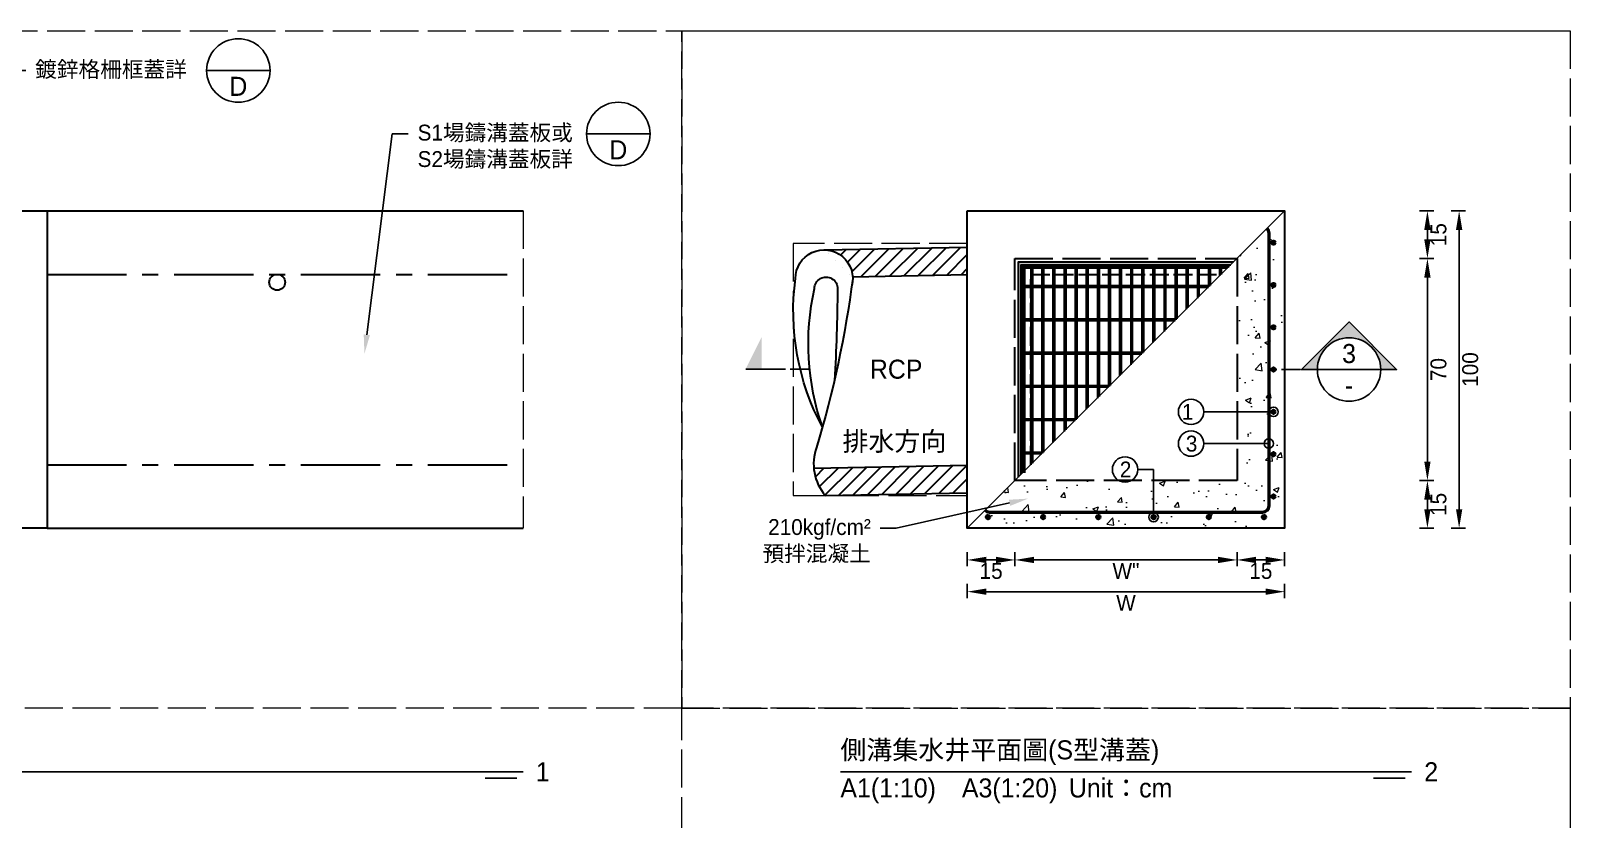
# Model space of a CAD drawing. Extents: x -6810 to 5075, y -2187 to 1200.
# Drawn here: x -4505.2 to -4020, y -905.5 to -657 of the extents above; entities that cross this region are included whole.
import ezdxf
from ezdxf import colors
from ezdxf.entities.mleader import LeaderData, LeaderLine
from ezdxf.math import Vec2, Vec3

# ---------------------------------------------------------------- set-up
doc = ezdxf.new("R2010")
doc.units = 0
doc.header["$MEASUREMENT"] = 0
doc.linetypes.add('ACAD_ISO02W100', pattern=[15, 12, -3])
doc.linetypes.add('CENTERX2', pattern=[4, 2.5, -0.5, 0.5, -0.5])
for name, color, linetype, lineweight in [('一、1.基本-圖框', 7, 'Continuous', 20), ('二、1.繪圖-既有設施', 8, 'Continuous', 20), ('二、2.繪圖-施作項目', 181, 'Continuous', 30), ('二、5.繪圖-鋼筋', 60, 'Continuous', 50), ('二、6.繪圖-其他施作項目', 35, 'Continuous', 30)]:
    doc.layers.add(name, color=color, linetype=linetype, lineweight=lineweight)
doc.layers.add('一、4.基本-隱藏', color=9, linetype='ACAD_ISO02W100', lineweight=20, plot=False)
doc.layers.add('三、1.文字-說明文字', color=2, linetype='Continuous')
doc.layers.add('三、3.文字-註解文字', color=2, linetype='Continuous')
doc.styles.add('次圖名(詳圖)', font='MS PGothic.ttf', dxfattribs={"height": 6})
doc.styles.add('註解文字(詳圖)', font='MS PGothic.ttf', dxfattribs={"height": 5})
doc.dimstyles.new('註解文字(詳圖)', dxfattribs={"dimtxt": 5, "dimasz": 6, "dimexe": 2, "dimexo": 5, "dimgap": 1, "dimtad": 2, "dimzin": 0, "dimdsep": 46, "dimtxsty": '註解文字(詳圖)', "dimcen": 0.1, "dimclrd": 144, "dimclre": 144, "dimclrt": 256, "dimadec": 0, "dimazin": 0, "dimtfac": 1, "dimtofl": 0, "dimtmove": 0, "dimatfit": 3, "dimfxlon": 1, "dimtolj": 1, "dimtzin": 0, "dimlwd": -1, "dimlwe": -1, "dimarcsym": 1})
pattern_1 = [(45, (-5595.3608, -550.0957), (-2.65165, 2.65165), []), (45, (-5594.477, -550.0957), (-2.65165, 2.65165), []), (45, (-5593.593, -550.0957), (-2.65165, 2.65165), []), (45, (-5592.709, -550.0957), (-2.65165, 2.65165), [])]

# ---------------------------------------------------------------- blocks, each defined once
blk = doc.blocks.new('*D258')
at = {"layer": 'Defpoints', "color": 0, "ltscale": 0.25, "transparency": 16777216}
for p in [(-4130, -713.75), (-4065, -713.75), (-4130, -728.75)]:
    blk.add_point(p, dxfattribs=at)
at = {"layer": '三、1.文字-說明文字', "color": 144, "ltscale": 0.25, "transparency": 16777216}
for p, q in [((-4067.5, -713.75), (-4063, -713.75)), ((-4065, -722.75), (-4065, -719.75)), ((-4067.5, -728.75), (-4063, -728.75))]:
    blk.add_line(p, q, dxfattribs=at)
for points in [[(-4066, -719.75), (-4064, -719.75), (-4065, -713.75)], [(-4066, -722.75), (-4064, -722.75), (-4065, -728.75)]]:
    blk.add_solid(points, dxfattribs=at)
at = {"layer": '三、1.文字-說明文字', "ltscale": 0.25, "transparency": 16777216, "insert": (-4061.5, -721.25), "char_height": 5, "attachment_point": 5, "rotation": 90, "style": '註解文字(詳圖)'}
blk.add_mtext('\\A1;15', dxfattribs=at)
blk = doc.blocks.new('*D259')
at = {"layer": 'Defpoints', "color": 0, "ltscale": 0.25, "transparency": 16777216}
for p in [(-4130, -728.75), (-4130, -798.75), (-4065, -798.75)]:
    blk.add_point(p, dxfattribs=at)
at = {"layer": '三、1.文字-說明文字', "color": 144, "ltscale": 0.25, "transparency": 16777216}
for p, q in [((-4067.5, -728.75), (-4063, -728.75)), ((-4065, -734.75), (-4065, -792.75)), ((-4067.5, -798.75), (-4063, -798.75))]:
    blk.add_line(p, q, dxfattribs=at)
for points in [[(-4066, -734.75), (-4064, -734.75), (-4065, -728.75)], [(-4066, -792.75), (-4064, -792.75), (-4065, -798.75)]]:
    blk.add_solid(points, dxfattribs=at)
at = {"layer": '三、1.文字-說明文字', "ltscale": 0.25, "transparency": 16777216, "insert": (-4061.5, -763.75), "char_height": 5, "attachment_point": 5, "rotation": 90, "style": '註解文字(詳圖)'}
blk.add_mtext('\\A1;70', dxfattribs=at)
blk = doc.blocks.new('*D260')
at = {"layer": 'Defpoints', "color": 0, "ltscale": 0.25, "transparency": 16777216}
for p in [(-4130, -798.75), (-4130, -813.75), (-4065, -813.75)]:
    blk.add_point(p, dxfattribs=at)
at = {"layer": '三、1.文字-說明文字', "color": 144, "ltscale": 0.25, "transparency": 16777216}
for p, q in [((-4067.5, -798.75), (-4063, -798.75)), ((-4065, -804.75), (-4065, -807.75)), ((-4067.5, -813.75), (-4063, -813.75))]:
    blk.add_line(p, q, dxfattribs=at)
for points in [[(-4066, -804.75), (-4064, -804.75), (-4065, -798.75)], [(-4066, -807.75), (-4064, -807.75), (-4065, -813.75)]]:
    blk.add_solid(points, dxfattribs=at)
at = {"layer": '三、1.文字-說明文字', "ltscale": 0.25, "transparency": 16777216, "insert": (-4061.5, -806.25), "char_height": 5, "attachment_point": 5, "rotation": 90, "style": '註解文字(詳圖)'}
blk.add_mtext('\\A1;15', dxfattribs=at)
blk = doc.blocks.new('*D261')
at = {"layer": 'Defpoints', "color": 0, "ltscale": 0.25, "transparency": 16777216}
for p in [(-4115, -713.75), (-4055, -713.75), (-4115, -813.75)]:
    blk.add_point(p, dxfattribs=at)
at = {"layer": '三、1.文字-說明文字', "color": 144, "ltscale": 0.25, "transparency": 16777216}
for p, q in [((-4057.5, -713.75), (-4053, -713.75)), ((-4055, -807.75), (-4055, -719.75)), ((-4057.5, -813.75), (-4053, -813.75))]:
    blk.add_line(p, q, dxfattribs=at)
for points in [[(-4056, -719.75), (-4054, -719.75), (-4055, -713.75)], [(-4056, -807.75), (-4054, -807.75), (-4055, -813.75)]]:
    blk.add_solid(points, dxfattribs=at)
at = {"layer": '三、1.文字-說明文字', "ltscale": 0.25, "transparency": 16777216, "insert": (-4051.5, -763.75), "char_height": 5, "attachment_point": 5, "rotation": 90, "style": '註解文字(詳圖)'}
blk.add_mtext('\\A1;100', dxfattribs=at)
blk = doc.blocks.new('*D254')
at = {"layer": 'Defpoints', "color": 0, "linetype": 'ACAD_ISO02W100', "ltscale": 0.25, "transparency": 16777216}
for p in [(-4125, -798.75), (-4110, -813.75), (-4110, -823.75)]:
    blk.add_point(p, dxfattribs=at)
at = {"layer": '三、1.文字-說明文字', "color": 144, "ltscale": 0.25, "transparency": 16777216}
for p, q in [((-4125, -821.25), (-4125, -825.75)), ((-4119, -823.75), (-4116, -823.75)), ((-4110, -821.25), (-4110, -825.75))]:
    blk.add_line(p, q, dxfattribs=at)
at = {"layer": '三、1.文字-說明文字', "color": 144, "linetype": 'ACAD_ISO02W100', "ltscale": 0.25, "transparency": 16777216}
for points in [[(-4119, -822.75), (-4119, -824.75), (-4125, -823.75)], [(-4116, -822.75), (-4116, -824.75), (-4110, -823.75)]]:
    blk.add_solid(points, dxfattribs=at)
at = {"layer": '三、1.文字-說明文字', "linetype": 'ACAD_ISO02W100', "ltscale": 0.25, "transparency": 16777216, "insert": (-4117.5, -827.25), "char_height": 5, "attachment_point": 5, "style": '註解文字(詳圖)'}
blk.add_mtext('\\A1;15', dxfattribs=at)
blk = doc.blocks.new('*D255')
at = {"layer": 'Defpoints', "color": 0, "linetype": 'ACAD_ISO02W100', "ltscale": 0.25, "transparency": 16777216}
for p in [(-4195, -798.75), (-4210, -813.75), (-4210, -823.75)]:
    blk.add_point(p, dxfattribs=at)
at = {"layer": '三、1.文字-說明文字', "color": 144, "ltscale": 0.25, "transparency": 16777216}
for p, q in [((-4210, -821.25), (-4210, -825.75)), ((-4201, -823.75), (-4204, -823.75)), ((-4195, -821.25), (-4195, -825.75))]:
    blk.add_line(p, q, dxfattribs=at)
at = {"layer": '三、1.文字-說明文字', "color": 144, "linetype": 'ACAD_ISO02W100', "ltscale": 0.25, "transparency": 16777216}
for points in [[(-4204, -822.75), (-4204, -824.75), (-4210, -823.75)], [(-4201, -822.75), (-4201, -824.75), (-4195, -823.75)]]:
    blk.add_solid(points, dxfattribs=at)
at = {"layer": '三、1.文字-說明文字', "linetype": 'ACAD_ISO02W100', "ltscale": 0.25, "transparency": 16777216, "insert": (-4202.5, -827.25), "char_height": 5, "attachment_point": 5, "style": '註解文字(詳圖)'}
blk.add_mtext('\\A1;15', dxfattribs=at)
blk = doc.blocks.new('*D256')
at = {"layer": 'Defpoints', "color": 0, "linetype": 'ACAD_ISO02W100', "ltscale": 0.25, "transparency": 16777216}
for p in [(-4195, -798.75), (-4125, -798.75), (-4125, -823.75)]:
    blk.add_point(p, dxfattribs=at)
at = {"layer": '三、1.文字-說明文字', "color": 144, "ltscale": 0.25, "transparency": 16777216}
for p, q in [((-4195, -821.25), (-4195, -825.75)), ((-4189, -823.75), (-4131, -823.75)), ((-4125, -821.25), (-4125, -825.75))]:
    blk.add_line(p, q, dxfattribs=at)
at = {"layer": '三、1.文字-說明文字', "color": 144, "linetype": 'ACAD_ISO02W100', "ltscale": 0.25, "transparency": 16777216}
for points in [[(-4189, -822.75), (-4189, -824.75), (-4195, -823.75)], [(-4131, -822.75), (-4131, -824.75), (-4125, -823.75)]]:
    blk.add_solid(points, dxfattribs=at)
at = {"layer": '三、1.文字-說明文字', "linetype": 'ACAD_ISO02W100', "ltscale": 0.25, "transparency": 16777216, "insert": (-4160, -827.25), "char_height": 5, "attachment_point": 5, "style": '註解文字(詳圖)'}
blk.add_mtext('\\A1;W{\\fMS PGothic|b0|i0|c128|p34;"}', dxfattribs=at)
blk = doc.blocks.new('*D257')
at = {"layer": 'Defpoints', "color": 0, "ltscale": 0.25, "transparency": 16777216}
for p in [(-4210, -813.75), (-4110, -813.75), (-4210, -833.75)]:
    blk.add_point(p, dxfattribs=at)
at = {"layer": '三、1.文字-說明文字', "color": 144, "ltscale": 0.25, "transparency": 16777216}
for p, q in [((-4210, -831.25), (-4210, -835.75)), ((-4116, -833.75), (-4204, -833.75)), ((-4110, -831.25), (-4110, -835.75))]:
    blk.add_line(p, q, dxfattribs=at)
for points in [[(-4204, -832.75), (-4204, -834.75), (-4210, -833.75)], [(-4116, -832.75), (-4116, -834.75), (-4110, -833.75)]]:
    blk.add_solid(points, dxfattribs=at)
at = {"layer": '三、1.文字-說明文字', "ltscale": 0.25, "transparency": 16777216, "insert": (-4160, -837.25), "char_height": 5, "attachment_point": 5, "style": '註解文字(詳圖)'}
blk.add_mtext('\\A1;{\\fMS PGothic|b0|i0|c128|p34;W}', dxfattribs=at)
blk = doc.blocks.new('_Small')
at = {"color": 0, "linetype": 'ByBlock', "lineweight": -2}
blk.add_circle((0, 0), 0.25, dxfattribs=at)

msp = doc.modelspace()

# ---------------------------------------------------------------- hatches: boundary and pattern name
at = {"layer": '三、3.文字-註解文字'}
h = msp.add_hatch(color=256, dxfattribs=at)
h.dxf.hatch_style = 1
h.paths.add_polyline_path([(-4074.693, -763.75), (-4089.693, -748.75), (-4104.693, -763.75), (-4099.693, -763.75, -0.4142136), (-4089.693, -753.75, -0.4142136), (-4079.693, -763.75)])
h = msp.add_hatch(color=256, dxfattribs=at)
h.dxf.hatch_style = 1
h.paths.add_polyline_path([(-4274.852, -753.602), (-4279.852, -763.602), (-4274.852, -763.602)])
at = {"layer": '二、1.繪圖-既有設施', "ltscale": 0.25}
h = msp.add_hatch(dxfattribs=at)
h.set_pattern_fill('AR-CONC', color=256, scale=2.5)
h.set_pattern_definition([(50, (-150, -657), (17.931505, -1.568803), [1.875, -20.625]), (355, (-150, -657), (-3.46878, 18.8048), [1.5, -16.5]), (100.45144, (-148.506, -657.13), (14.46272, 17.236), [1.593505, -17.52855]), (46.1842, (-150, -652), (26.68103, -4.13798), [2.8125, -30.9375]), (96.6356, (-147.777, -652.345), (23.36655, 24.35297), [2.39026, -26.29284]), (351.1842, (-150, -652), (23.36655, 24.35297), [2.25, -24.75]), (21, (-147.5, -653.25), (14.922676, -10.06547), [1.875, -20.625]), (326, (-147.5, -653.25), (6.08288, 18.12875), [1.5, -16.5]), (71.45144, (-146.256, -654.089), (21.00556, 8.06328), [1.593505, -17.52855]), (37.5, (-150, -657), (0.303996, 8.322346), [0, -16.3, 0, -16.75, 0, -16.5625]), (7.5, (-150, -657), (6.576738, 9.860293), [0, -9.55, 0, -15.925, 0, -6.3125]), (327.5, (-155.575, -657), (13.345561, -0.563872), [0, -6.25, 0, -19.5, 0, -25.875]), (317.5, (-158.075, -657), (14.579654, 2.502625), [0, -8.125, 0, -12.95, 0, -18.375])])
h.paths.add_polyline_path([(-4115, -720.75, 0.1989124), (-4115.586, -719.336), (-4125, -728.75), (-4125, -798.75), (-4195, -798.75), (-4204.414, -808.164, 0.1989124), (-4203, -808.75), (-4117, -808.75, 0.4142136), (-4115, -806.75)], flags=17)
h.paths.add_polyline_path([(-4110, -713.75), (-4115.586, -719.336, -0.1989124), (-4115, -720.75), (-4115, -806.75, -0.4142136), (-4117, -808.75), (-4203, -808.75, -0.1989124), (-4204.414, -808.164), (-4210, -813.75), (-4110, -813.75)])
h.paths.add_polyline_path([(-4117, -810.25, -1), (-4116, -810.25, -1)], flags=16)
h.paths.add_polyline_path([(-4114, -803.75, -1), (-4113, -803.75, -1)], flags=16)
h.paths.add_polyline_path([(-4114, -790.42, -1), (-4113, -790.42, -1)], flags=16)
h.paths.add_polyline_path([(-4134.4, -810.25, -1), (-4133.4, -810.25, -1)], flags=16)
h.paths.add_polyline_path([(-4114, -777.09, -1), (-4113, -777.09, -1)], flags=16)
h.paths.add_polyline_path([(-4151.8, -810.25, -1), (-4150.8, -810.25, -1)], flags=16)
h.paths.add_polyline_path([(-4114, -763.75, -1), (-4113, -763.75, -1)], flags=16)
h.paths.add_polyline_path([(-4169.2, -810.25, -1), (-4168.2, -810.25, -1)], flags=16)
h.paths.add_polyline_path([(-4114, -750.43, -1), (-4113, -750.43, -1)], flags=16)
h.paths.add_polyline_path([(-4114, -737.1, -1), (-4113, -737.1, -1)], flags=16)
h.paths.add_polyline_path([(-4186.6, -810.25, -1), (-4185.6, -810.25, -1)], flags=16)
h.paths.add_polyline_path([(-4114, -723.75, -1), (-4113, -723.75, -1)], flags=16)
h.paths.add_polyline_path([(-4204, -810.25, -1), (-4203, -810.25, -1)], flags=16)
at = {"layer": '二、5.繪圖-鋼筋'}
h = msp.add_hatch(color=256, dxfattribs=at)
h.dxf.hatch_style = 1
h.paths.add_polyline_path([(-4113, -723.75, 1), (-4114, -723.75, 1)])
h = msp.add_hatch(color=256, dxfattribs=at)
h.dxf.hatch_style = 1
h.paths.add_polyline_path([(-4113, -737.1, 1), (-4114, -737.1, 1)])
h = msp.add_hatch(color=256, dxfattribs=at)
h.dxf.hatch_style = 1
h.paths.add_polyline_path([(-4113, -750.43, 1), (-4114, -750.43, 1)])
h = msp.add_hatch(color=256, dxfattribs=at)
h.dxf.hatch_style = 1
h.paths.add_polyline_path([(-4113, -763.75, 1), (-4114, -763.75, 1)])
h = msp.add_hatch(color=256, dxfattribs=at)
h.dxf.hatch_style = 1
h.paths.add_polyline_path([(-4113, -777.09, 1), (-4114, -777.09, 1)])
h = msp.add_hatch(color=256, dxfattribs=at)
h.dxf.hatch_style = 1
h.paths.add_polyline_path([(-4113, -790.42, 1), (-4114, -790.42, 1)])
h = msp.add_hatch(color=256, dxfattribs=at)
h.dxf.hatch_style = 1
h.paths.add_polyline_path([(-4113, -803.75, 1), (-4114, -803.75, 1)])
h = msp.add_hatch(color=256, dxfattribs=at)
h.dxf.hatch_style = 1
h.paths.add_polyline_path([(-4203, -810.25, -1), (-4204, -810.25, -1)])
h = msp.add_hatch(color=256, dxfattribs=at)
h.dxf.hatch_style = 1
h.paths.add_polyline_path([(-4185.6, -810.25, -1), (-4186.6, -810.25, -1)])
h = msp.add_hatch(color=256, dxfattribs=at)
h.dxf.hatch_style = 1
h.paths.add_polyline_path([(-4168.2, -810.25, -1), (-4169.2, -810.25, -1)])
h = msp.add_hatch(color=256, dxfattribs=at)
h.dxf.hatch_style = 1
h.paths.add_polyline_path([(-4150.8, -810.25, -1), (-4151.8, -810.25, -1)])
h = msp.add_hatch(color=256, dxfattribs=at)
h.dxf.hatch_style = 1
h.paths.add_polyline_path([(-4133.4, -810.25, -1), (-4134.4, -810.25, -1)])
h = msp.add_hatch(color=256, dxfattribs=at)
h.dxf.hatch_style = 1
h.paths.add_polyline_path([(-4116, -810.25, -1), (-4117, -810.25, -1)])
at = {"layer": '二、6.繪圖-其他施作項目'}
h = msp.add_hatch(dxfattribs=at)
h.set_pattern_fill('ANSI31', color=256, scale=25)
h.set_pattern_definition([(45, (-7673.4566, -2197.8207), (-2.2097087, 2.2097087), [])])
edge = h.paths.add_edge_path()
edge.add_line((-4210, -802.558), (-4210, -793.863))
edge.add_line((-4210, -793.863), (-4258.376, -794.831))
edge.add_arc((-4243.032, -793.466), 15.405, 185.08092, 220.38576)
edge.add_line((-4254.766, -803.448), (-4210, -802.558))
edge = h.paths.add_edge_path()
edge.add_line((-4210, -733.851), (-4210, -725.149))
edge.add_line((-4210, -725.149), (-4255.148, -726.052))
edge.add_arc((-4255.148, -735.068), 9.015, 3.13921, 90, ccw=False)
edge.add_line((-4246.146, -734.574), (-4210, -733.851))
h = msp.add_hatch(color=256, dxfattribs=at)
h.dxf.hatch_style = 1
h.paths.add_polyline_path([(-4127, -730.75), (-4193, -730.75), (-4193, -796.75)], flags=17)
h.paths.add_polyline_path([(-4126.1, -729.85), (-4193.9, -729.85), (-4193.9, -797.65)])
h = msp.add_hatch(dxfattribs=at)
h.set_pattern_fill('ANSI34', color=256, scale=5)
h.set_pattern_definition(pattern_1)
h.paths.add_polyline_path([(-4134, -737.75), (-4133.5, -737.25), (-4192, -737.25), (-4192, -737.75)])
h = msp.add_hatch(dxfattribs=at)
h.set_pattern_fill('ANSI34', color=256, scale=5)
h.set_pattern_definition(pattern_1)
h.paths.add_polyline_path([(-4144.5, -748.25), (-4144, -747.75), (-4192, -747.75), (-4192, -748.25)])
h = msp.add_hatch(dxfattribs=at)
h.set_pattern_fill('ANSI34', color=256, scale=5)
h.set_pattern_definition(pattern_1)
h.paths.add_polyline_path([(-4155, -758.75), (-4154.5, -758.25), (-4192, -758.25), (-4192, -758.75)])
h = msp.add_hatch(dxfattribs=at)
h.set_pattern_fill('ANSI34', color=256, scale=5)
h.set_pattern_definition(pattern_1)
h.paths.add_polyline_path([(-4165.5, -769.25), (-4165, -768.75), (-4192, -768.75), (-4192, -769.25)])
h = msp.add_hatch(dxfattribs=at)
h.set_pattern_fill('ANSI34', color=256, scale=5)
h.set_pattern_definition(pattern_1)
h.paths.add_polyline_path([(-4176, -779.75), (-4175.5, -779.25), (-4192, -779.25), (-4192, -779.75)])
h = msp.add_hatch(dxfattribs=at)
h.set_pattern_fill('ANSI34', color=256, scale=5)
h.set_pattern_definition(pattern_1)
h.paths.add_polyline_path([(-4186.5, -790.25), (-4186, -789.75), (-4192, -789.75), (-4192, -790.25)])

# ---------------------------------------------------------------- linework, layer by layer
at = {"layer": '一、1.基本-圖框'}
msp.add_lwpolyline([(-4110, -713.75), (-4210, -813.75)], dxfattribs=at)
at = {"layer": '一、4.基本-隱藏'}
for points in [[(-4800, -657), (-4020, -657), (-4020, -1164), (-4800, -1164)], [(-4800, -657), (-4300, -657), (-4300, -870.5), (-4800, -870.5)], [(-4300, -657), (-4020, -657), (-4020, -870.5), (-4300, -870.5)], [(-4500, -713.75), (-4350, -713.75), (-4350, -813.75), (-4500, -813.75)], [(-4210, -724.052), (-4264.852, -724.052), (-4264.852, -803.448), (-4210, -803.448)], [(-4300, -870.5), (-4800, -870.5), (-4800, -910.5), (-4300, -910.5)], [(-4300, -870.5), (-4020, -870.5), (-4020, -910.5), (-4300, -910.5)]]:
    msp.add_lwpolyline(points, close=True, dxfattribs=at)
at = {"layer": '三、3.文字-註解文字'}
for points in [[(-4449.75, -669.5), (-4429.75, -669.5)], [(-4330, -689.5), (-4310, -689.5)], [(-4079.693, -763.75), (-4074.693, -763.75), (-4089.693, -748.75), (-4104.693, -763.75), (-4099.693, -763.75)], [(-4279.852, -763.602), (-4269.852, -763.602)], [(-4099.693, -763.75), (-4079.693, -763.75)], [(-4750, -890.5), (-4350, -890.5)], [(-4352, -892.5), (-4362, -892.5)], [(-4250, -890.5), (-4070, -890.5)], [(-4072, -892.5), (-4082, -892.5)]]:
    msp.add_lwpolyline(points, dxfattribs=at)
at = {"layer": '三、3.文字-註解文字', "linetype": 'ACAD_ISO02W100', "ltscale": 0.5}
for points in [[(-4259.852, -763.602), (-4269.852, -763.602)], [(-4105, -763.75), (-4115, -763.75)]]:
    msp.add_lwpolyline(points, dxfattribs=at)
at = {"layer": '三、3.文字-註解文字'}
for centre, radius in [((-4439.75, -669.5), 10), ((-4320, -689.5), 10), ((-4089.693, -763.75), 10), ((-4139.5, -777.09), 4), ((-4139.5, -787.09), 4), ((-4160.3, -795.25), 4)]:
    msp.add_circle(centre, radius, dxfattribs=at)
at = {"layer": '二、2.繪圖-施作項目'}
for points in [[(-4600, -713.75), (-4500, -713.75), (-4500, -813.75), (-4600, -813.75)], [(-4210, -713.75), (-4110, -713.75), (-4110, -813.75), (-4210, -813.75)]]:
    msp.add_lwpolyline(points, close=True, dxfattribs=at)
at = {"layer": '二、2.繪圖-施作項目', "linetype": 'ACAD_ISO02W100'}
msp.add_lwpolyline([(-4195, -728.75), (-4125, -728.75), (-4125, -798.75), (-4195, -798.75)], close=True, dxfattribs=at)
at = {"layer": '二、5.繪圖-鋼筋'}
for points in [[(-4115.586, -719.336, -0.1989124), (-4115, -720.75), (-4115, -806.75)], [(-4115, -806.75, -0.4142136), (-4117, -808.75), (-4203, -808.75, -0.1989124), (-4204.414, -808.164, -0.1989124)]]:
    msp.add_lwpolyline(points, format="xyb", dxfattribs=at)
for centre in [(-4113.5, -723.75), (-4113.5, -737.1), (-4113.5, -750.43), (-4113.5, -763.75), (-4113.5, -777.09), (-4113.5, -790.42), (-4113.5, -803.75), (-4203.5, -810.25), (-4186.1, -810.25), (-4168.7, -810.25), (-4151.3, -810.25), (-4133.9, -810.25), (-4116.5, -810.25)]:
    msp.add_circle(centre, 0.5, dxfattribs=at)
at = {"layer": '二、6.繪圖-其他施作項目'}
for points in [[(-4500, -713.75), (-4350, -713.75)], [(-4255.148, -726.052), (-4210, -725.149)], [(-4193.9, -797.65), (-4193.9, -729.85), (-4126.1, -729.85)], [(-4193, -796.75), (-4193, -730.75), (-4127, -730.75)], [(-4192.5, -731.25), (-4127.5, -731.25)], [(-4192.5, -731.25), (-4192.5, -796.25)], [(-4192.5, -796.25), (-4192.5, -731.25), (-4127.5, -731.25)], [(-4192, -731.25), (-4192, -796.25)], [(-4192, -731.75), (-4128, -731.75)], [(-4190, -731.75), (-4190, -737.25)], [(-4189.5, -731.75), (-4189.5, -737.25)], [(-4186.5, -731.75), (-4186.5, -737.25)], [(-4186, -731.75), (-4186, -737.25)], [(-4183, -731.75), (-4183, -737.25)], [(-4182.5, -731.75), (-4182.5, -737.25)], [(-4179.5, -731.75), (-4179.5, -737.25)], [(-4179, -731.75), (-4179, -737.25)], [(-4176, -731.75), (-4176, -737.25)], [(-4175.5, -731.75), (-4175.5, -737.25)], [(-4172.5, -731.75), (-4172.5, -737.25)], [(-4172, -731.75), (-4172, -737.25)], [(-4169, -731.75), (-4169, -737.25)], [(-4168.5, -731.75), (-4168.5, -737.25)], [(-4165.5, -731.75), (-4165.5, -737.25)], [(-4165, -731.75), (-4165, -737.25)], [(-4162, -731.75), (-4162, -737.25)], [(-4161.5, -731.75), (-4161.5, -737.25)], [(-4158.5, -731.75), (-4158.5, -737.25)], [(-4158, -731.75), (-4158, -737.25)], [(-4155, -731.75), (-4155, -737.25)], [(-4154.5, -731.75), (-4154.5, -737.25)], [(-4151.5, -731.75), (-4151.5, -737.25)], [(-4151, -731.75), (-4151, -737.25)], [(-4148, -731.75), (-4148, -737.25)], [(-4147.5, -731.75), (-4147.5, -737.25)], [(-4144.5, -731.75), (-4144.5, -737.25)], [(-4144, -731.75), (-4144, -737.25)], [(-4141, -731.75), (-4141, -737.25)], [(-4140.5, -731.75), (-4140.5, -737.25)], [(-4137.5, -731.75), (-4137.5, -737.25)], [(-4137, -731.75), (-4137, -737.25)], [(-4134, -731.75), (-4134, -737.25)], [(-4133.5, -731.75), (-4133.5, -737.25)], [(-4130.5, -731.75), (-4130.5, -734.25)], [(-4130, -731.75), (-4130, -733.75)], [(-4128, -731.25), (-4128, -731.75)], [(-4246.146, -734.574), (-4210, -733.851)], [(-4192, -737.25), (-4133.5, -737.25)], [(-4192, -737.75), (-4134, -737.75)], [(-4190, -737.75), (-4190, -747.75)], [(-4189.5, -737.75), (-4189.5, -747.75)], [(-4186.5, -737.75), (-4186.5, -747.75)], [(-4186, -737.75), (-4186, -747.75)], [(-4183, -737.75), (-4183, -747.75)], [(-4182.5, -737.75), (-4182.5, -747.75)], [(-4179.5, -737.75), (-4179.5, -747.75)], [(-4179, -737.75), (-4179, -747.75)], [(-4176, -737.75), (-4176, -747.75)], [(-4175.5, -737.75), (-4175.5, -747.75)], [(-4172.5, -737.75), (-4172.5, -747.75)], [(-4172, -737.75), (-4172, -747.75)], [(-4169, -737.75), (-4169, -747.75)], [(-4168.5, -737.75), (-4168.5, -747.75)], [(-4165.5, -737.75), (-4165.5, -747.75)], [(-4165, -737.75), (-4165, -747.75)], [(-4162, -737.75), (-4162, -747.75)], [(-4161.5, -737.75), (-4161.5, -747.75)], [(-4158.5, -737.75), (-4158.5, -747.75)], [(-4158, -737.75), (-4158, -747.75)], [(-4155, -737.75), (-4155, -747.75)], [(-4154.5, -737.75), (-4154.5, -747.75)], [(-4151.5, -737.75), (-4151.5, -747.75)], [(-4151, -737.75), (-4151, -747.75)], [(-4148, -737.75), (-4148, -747.75)], [(-4147.5, -737.75), (-4147.5, -747.75)], [(-4144.5, -737.75), (-4144.5, -747.75)], [(-4144, -737.75), (-4144, -747.75)], [(-4141, -737.75), (-4141, -744.75)], [(-4140.5, -737.75), (-4140.5, -744.25)], [(-4137.5, -737.75), (-4137.5, -741.25)], [(-4137, -737.75), (-4137, -740.75)], [(-4192, -747.75), (-4144, -747.75)], [(-4192, -748.25), (-4144.5, -748.25)], [(-4190, -748.25), (-4190, -758.25)], [(-4189.5, -748.25), (-4189.5, -758.25)], [(-4186.5, -748.25), (-4186.5, -758.25)], [(-4186, -748.25), (-4186, -758.25)], [(-4183, -748.25), (-4183, -758.25)], [(-4182.5, -748.25), (-4182.5, -758.25)], [(-4179.5, -748.25), (-4179.5, -758.25)], [(-4179, -748.25), (-4179, -758.25)], [(-4176, -748.25), (-4176, -758.25)], [(-4175.5, -748.25), (-4175.5, -758.25)], [(-4172.5, -748.25), (-4172.5, -758.25)], [(-4172, -748.25), (-4172, -758.25)], [(-4169, -748.25), (-4169, -758.25)], [(-4168.5, -748.25), (-4168.5, -758.25)], [(-4165.5, -748.25), (-4165.5, -758.25)], [(-4165, -748.25), (-4165, -758.25)], [(-4162, -748.25), (-4162, -758.25)], [(-4161.5, -748.25), (-4161.5, -758.25)], [(-4158.5, -748.25), (-4158.5, -758.25)], [(-4158, -748.25), (-4158, -758.25)], [(-4155, -748.25), (-4155, -758.25)], [(-4154.5, -748.25), (-4154.5, -758.25)], [(-4151.5, -748.25), (-4151.5, -755.25)], [(-4151, -748.25), (-4151, -754.75)], [(-4148, -748.25), (-4148, -751.75)], [(-4147.5, -748.25), (-4147.5, -751.25)], [(-4192, -758.25), (-4154.5, -758.25)], [(-4192, -758.75), (-4155, -758.75)], [(-4190, -758.75), (-4190, -768.75)], [(-4189.5, -758.75), (-4189.5, -768.75)], [(-4186.5, -758.75), (-4186.5, -768.75)], [(-4186, -758.75), (-4186, -768.75)], [(-4183, -758.75), (-4183, -768.75)], [(-4182.5, -758.75), (-4182.5, -768.75)], [(-4179.5, -758.75), (-4179.5, -768.75)], [(-4179, -758.75), (-4179, -768.75)], [(-4176, -758.75), (-4176, -768.75)], [(-4175.5, -758.75), (-4175.5, -768.75)], [(-4172.5, -758.75), (-4172.5, -768.75)], [(-4172, -758.75), (-4172, -768.75)], [(-4169, -758.75), (-4169, -768.75)], [(-4168.5, -758.75), (-4168.5, -768.75)], [(-4165.5, -758.75), (-4165.5, -768.75)], [(-4165, -758.75), (-4165, -768.75)], [(-4162, -758.75), (-4162, -765.75)], [(-4161.5, -758.75), (-4161.5, -765.25)], [(-4158.5, -758.75), (-4158.5, -762.25)], [(-4158, -758.75), (-4158, -761.75)], [(-4192, -768.75), (-4165, -768.75)], [(-4192, -769.25), (-4165.5, -769.25)], [(-4190, -769.25), (-4190, -779.25)], [(-4189.5, -769.25), (-4189.5, -779.25)], [(-4186.5, -769.25), (-4186.5, -779.25)], [(-4186, -769.25), (-4186, -779.25)], [(-4183, -769.25), (-4183, -779.25)], [(-4182.5, -769.25), (-4182.5, -779.25)], [(-4179.5, -769.25), (-4179.5, -779.25)], [(-4179, -769.25), (-4179, -779.25)], [(-4176, -769.25), (-4176, -779.25)], [(-4175.5, -769.25), (-4175.5, -779.25)], [(-4172.5, -769.25), (-4172.5, -776.25)], [(-4172, -769.25), (-4172, -775.75)], [(-4169, -769.25), (-4169, -772.75)], [(-4168.5, -769.25), (-4168.5, -772.25)], [(-4192, -779.25), (-4175.5, -779.25)], [(-4192, -779.75), (-4176, -779.75)], [(-4190, -779.75), (-4190, -789.75)], [(-4189.5, -779.75), (-4189.5, -789.75)], [(-4186.5, -779.75), (-4186.5, -789.75)], [(-4186, -779.75), (-4186, -789.75)], [(-4183, -779.75), (-4183, -786.75)], [(-4182.5, -779.75), (-4182.5, -786.25)], [(-4179.5, -779.75), (-4179.5, -783.25)], [(-4179, -779.75), (-4179, -782.75)], [(-4192, -789.75), (-4186, -789.75)], [(-4192, -790.25), (-4186.5, -790.25)], [(-4190, -790.25), (-4190, -793.75)], [(-4189.5, -790.25), (-4189.5, -793.25)], [(-4258.376, -794.831), (-4210, -793.863)], [(-4254.766, -803.448), (-4210, -802.558)], [(-4500, -813.75), (-4350, -813.75)]]:
    msp.add_lwpolyline(points, dxfattribs=at)
for points in [[(-4255.67, -781.887, -0.1578495), (-4264.163, -735.068, -1.1409026), (-4246.442, -737.411)], [(-4255.637, -781.948, -0.1399452), (-4258.168, -738.236, -1.0112817), (-4250.896, -738.317, -0.0106152), (-4251.834, -767.166)], [(-4246.132, -735.068, -0.0416835), (-4257.539, -788.283, 0.2681724), (-4254.766, -803.448, 0.2681724)]]:
    msp.add_lwpolyline(points, format="xyb", dxfattribs=at)
at = {"layer": '二、6.繪圖-其他施作項目', "linetype": 'CENTERX2', "ltscale": 10}
for points in [[(-4500, -733.75), (-4350, -733.75)], [(-4500, -793.75), (-4350, -793.75)]]:
    msp.add_lwpolyline(points, dxfattribs=at)
at = {"layer": '二、6.繪圖-其他施作項目', "linetype": 'ACAD_ISO02W100', "ltscale": 0.5}
msp.add_lwpolyline([(-4190, -793.75), (-4190, -733.75), (-4130, -733.75)], dxfattribs=at)
at = {"layer": '二、6.繪圖-其他施作項目'}
msp.add_circle((-4427.5, -736.25), 2.5, dxfattribs=at)

# ---------------------------------------------------------------- texts
at = {"layer": '三、1.文字-說明文字', "char_height": 6, "attachment_point": 5, "style": '註解文字(詳圖)'}
for s, width, insert in [('{\\fMS PGothic|b0|i0|c128|p34;D}', 12.5857, (-4439.75, -674.5)), ('{\\fMS PGothic|b0|i0|c128|p34;D}', 12.5857, (-4320, -694.5)), ('排水方向', 33.65089, (-4232.988, -786.699))]:
    msp.add_mtext_dynamic_manual_height_columns(s, width=width, gutter_width=30, heights=[0], dxfattribs=dict(at, insert=insert))
at = {"layer": '三、1.文字-說明文字', "linetype": 'ACAD_ISO02W100', "ltscale": 0.25, "insert": (-4232.426, -763.676), "char_height": 6, "attachment_point": 5, "style": '次圖名(詳圖)'}
msp.add_mtext_dynamic_manual_height_columns('RCP', width=5.20703, gutter_width=30, heights=[0], dxfattribs=at)
at = {"layer": '三、3.文字-註解文字', "char_height": 6}
for s, width, gutter_width, insert, attachment_point, style in [('3', 6.60394, 25, (-4089.693, -758.75), 5, '註解文字(詳圖)'), ('-', 6.60394, 25, (-4089.693, -768.75), 5, '註解文字(詳圖)'), ('{\\fMS PGothic|b0|i0|c128|p34;側溝集水井平面圖(}S{\\fMS PGothic|b0|i0|c128|p34;型溝蓋)}', 131.94411, 15, (-4250, -884.5), 4, '次圖名(詳圖)'), ('1', 3, 15, (-4346, -890.5), 4, '次圖名(詳圖)'), ('2', 3, 15, (-4066, -890.5), 4, '次圖名(詳圖)'), ('A1(1:10)\u3000A3(1:20){\\fMS PGothic|b0|i0|c128|p34;^IUnit：cm}', 136.03259, 15, (-4250, -896.5), 4, '次圖名(詳圖)')]:
    msp.add_mtext_dynamic_manual_height_columns(s, width=width, gutter_width=gutter_width, heights=[0], dxfattribs=dict(at, insert=insert, attachment_point=attachment_point, style=style))

# ---------------------------------------------------------------- dimensions: what is measured, and where the dimension line sits
at = {"layer": '三、1.文字-說明文字', "ltscale": 0.25}
for base, p1, p2, text, picture, middle in [((-4065, -713.75), (-4130, -728.75), (-4130, -713.75), '15', '*D258', (-4061.5, -721.25)), ((-4055, -713.75), (-4115, -813.75), (-4115, -713.75), '100', '*D261', (-4051.5, -763.75)), ((-4065, -798.75), (-4130, -728.75), (-4130, -798.75), '70', '*D259', (-4061.5, -763.75)), ((-4065, -813.75), (-4130, -798.75), (-4130, -813.75), '15', '*D260', (-4061.5, -806.25))]:
    dim = msp.add_linear_dim(base=base, p1=p1, p2=p2, angle=90, text=text, dimstyle='註解文字(詳圖)', dxfattribs=at)
    dim.commit()
    dim.dimension.update_dxf_attribs({"geometry": picture, "text_midpoint": middle})
at = {"layer": '三、1.文字-說明文字', "linetype": 'ACAD_ISO02W100', "ltscale": 0.25}
for base, p1, p2, text, picture, middle in [((-4210, -823.75), (-4195, -798.75), (-4210, -813.75), '15', '*D255', (-4202.5, -827.25)), ((-4125, -823.75), (-4195, -798.75), (-4125, -798.75), 'W{\\fMS PGothic|b0|i0|c128|p34;"}', '*D256', (-4160, -827.25)), ((-4110, -823.75), (-4125, -798.75), (-4110, -813.75), '15', '*D254', (-4117.5, -827.25))]:
    dim = msp.add_linear_dim(base=base, p1=p1, p2=p2, text=text, dimstyle='註解文字(詳圖)', dxfattribs=at)
    dim.commit()
    dim.dimension.update_dxf_attribs({"geometry": picture, "text_midpoint": middle})
at = {"layer": '三、1.文字-說明文字', "ltscale": 0.25}
dim = msp.add_linear_dim(base=(-4210, -833.75), p1=(-4110, -813.75), p2=(-4210, -813.75), text='{\\fMS PGothic|b0|i0|c128|p34;W}', dimstyle='註解文字(詳圖)', dxfattribs=at)
dim.commit()
dim.dimension.update_dxf_attribs({"geometry": '*D257', "text_midpoint": (-4160, -837.25)})

# ---------------------------------------------------------------- leaders
at = {"layer": '三、3.文字-註解文字'}
ml = msp.add_multileader_mtext('Standard', dxfattribs=at)
ml.set_content('鍍鋅格柵框蓋詳', color=256, style='註解文字(詳圖)')
ml.set_leader_properties(color=144, linetype='ByLayer', lineweight=-1)
ml.build(insert=Vec2(0, 0))
ml.multileader.update_dxf_attribs({"dogleg_length": 5, "arrow_head_size": 6})
ctx = ml.context
ctx.base_point, ctx.char_height, ctx.arrow_head_size, ctx.landing_gap_size, ctx.plane_origin = Vec3(-4506.75, -669.5), 5, 6, 3, Vec3(-4531.75, -743)
notes = []
notes.append((ctx, [(0, (1, 1, 0), (-4511.75, -669.5), (1, 0), 5, [(0, [(-4531.75, -727.5)], 0, [])])]))
ctx.mtext.insert, ctx.mtext.flow_direction = Vec3(-4503.75, -666.645), 5
ml = msp.add_multileader_mtext('Standard', dxfattribs=at)
ml.set_content('S{\\fMS PGothic|b0|i0|c128|p34;1場鑄溝蓋板或\\P}S{\\fMS PGothic|b0|i0|c128|p34;2場鑄溝蓋板詳}', color=256, style='註解文字(詳圖)')
ml.set_leader_properties(color=144, linetype='ByLayer', lineweight=-1)
ml.build(insert=Vec2(0, 0))
ml.multileader.update_dxf_attribs({"dogleg_length": 5, "arrow_head_size": 6})
ctx = ml.context
ctx.base_point, ctx.char_height, ctx.arrow_head_size, ctx.landing_gap_size, ctx.plane_origin = Vec3(-4386.244, -689.5), 5, 6, 3, Vec3(-4458.792, -756.007)
notes.append((ctx, [(0, (1, 1, 0), (-4391.244, -689.5), (1, 0), 5, [(0, [(-4400, -758.75)], 0, [])])]))
ctx.mtext.insert, ctx.mtext.flow_direction = Vec3(-4383.244, -686.588), 5
ml = msp.add_multileader_mtext('Standard', dxfattribs=at)
ml.set_content('1{\\fMS PGothic|b0|i0|c128|p34; }', color=256, style='註解文字(詳圖)')
ml.set_leader_properties(color=144, linetype='ByLayer', lineweight=-1)
ml.set_arrow_properties(name='SMALL')
ml.build(insert=Vec2(0, 0))
ml.multileader.update_dxf_attribs({"dogleg_length": 5, "arrow_head_size": 6})
ctx = ml.context
ctx.base_point, ctx.char_height, ctx.arrow_head_size, ctx.landing_gap_size, ctx.plane_origin = Vec3(-4143.506, -777.09), 5, 6, 3.25, Vec3(-4113.5, -777.09)
ctx.text_align_type = 2
notes.append((ctx, [(0, (1, 1, 0), (-4128, -777.09), (-1, 0), 7.5, [(0, [(-4113.5, -777.09)], 0, [])])]))
ctx.mtext.insert, ctx.mtext.alignment, ctx.mtext.flow_direction = Vec3(-4138.75, -774.59), 3, 5
ml = msp.add_multileader_mtext('Standard', dxfattribs=at)
ml.set_content('3', color=256, style='註解文字(詳圖)')
ml.set_leader_properties(color=144, linetype='ByLayer', lineweight=-1)
ml.set_arrow_properties(name='SMALL')
ml.build(insert=Vec2(0, 0))
ml.multileader.update_dxf_attribs({"dogleg_length": 5, "arrow_head_size": 6})
ctx = ml.context
ctx.base_point, ctx.char_height, ctx.arrow_head_size, ctx.plane_origin = Vec3(-4142.398, -787.09), 5, 6, Vec3(-4113.5, -787.09)
ctx.text_align_type = 2
notes.append((ctx, [(0, (1, 1, 0), (-4130.5, -787.09), (-1, 0), 5, [(0, [(-4115, -787.09)], 0, [])])]))
ctx.mtext.insert, ctx.mtext.alignment, ctx.mtext.flow_direction = Vec3(-4137.5, -784.59), 3, 5
ml = msp.add_multileader_mtext('Standard', dxfattribs=at)
ml.set_content('2', color=256, style='註解文字(詳圖)')
ml.set_leader_properties(color=144, linetype='ByLayer', lineweight=-1)
ml.set_arrow_properties(name='SMALL')
ml.build(insert=Vec2(0, 0))
ml.multileader.update_dxf_attribs({"dogleg_length": 5, "arrow_head_size": 6})
ctx = ml.context
ctx.base_point, ctx.char_height, ctx.arrow_head_size, ctx.plane_origin = Vec3(-4163.198, -795.25), 5, 6, Vec3(-4129.3, -771.212)
ctx.text_align_type = 2
notes.append((ctx, [(0, (1, 1, 0), (-4151.3, -795.25), (-1, 0), 5, [(0, [(-4151.3, -810.25)], 0, [])])]))
ctx.mtext.insert, ctx.mtext.alignment, ctx.mtext.flow_direction = Vec3(-4158.3, -792.75), 3, 5
ml = msp.add_multileader_mtext('Standard', dxfattribs=at)
ml.set_content('{\\fMS PGothic|b0|i0|c128|p34;210kgf/cm²}\\P預拌{\\fMS PGothic|b0|i0|c128|p34;混凝土}', color=256, style='註解文字(詳圖)')
ml.set_leader_properties(color=144, linetype='ByLayer', lineweight=-1)
ml.build(insert=Vec2(0, 0))
ml.multileader.update_dxf_attribs({"dogleg_length": 5, "arrow_head_size": 6})
ctx = ml.context
ctx.base_point, ctx.char_height, ctx.arrow_head_size, ctx.landing_gap_size, ctx.plane_origin = Vec3(-4278.824, -813.75), 5, 6, 3, Vec3(-4212.045, -826.246)
ctx.text_align_type = 2
notes.append((ctx, [(0, (1, 1, 0), (-4232.426, -813.75), (-1, 0), 5, [(0, [(-4190.842, -804.43)], 0, [])])]))
ctx.mtext.insert, ctx.mtext.alignment, ctx.mtext.flow_direction = Vec3(-4240.426, -810.881), 3, 5
for ctx, leaders in notes:
    for number, flags, end, landing, length, lines in leaders:
        leader = LeaderData()
        leader.index, (leader.has_last_leader_line, leader.has_dogleg_vector, leader.attachment_direction) = number, flags
        leader.last_leader_point, leader.dogleg_vector, leader.dogleg_length = Vec3(end), Vec3(landing), length
        for number, points, colour, breaks in lines:
            line = LeaderLine()
            line.index, line.vertices, line.color, line.breaks = number, Vec3.list(points), colors.encode_raw_color(colour), breaks
            leader.lines.append(line)
        ctx.leaders.append(leader)

doc.saveas('drawing.dxf')
